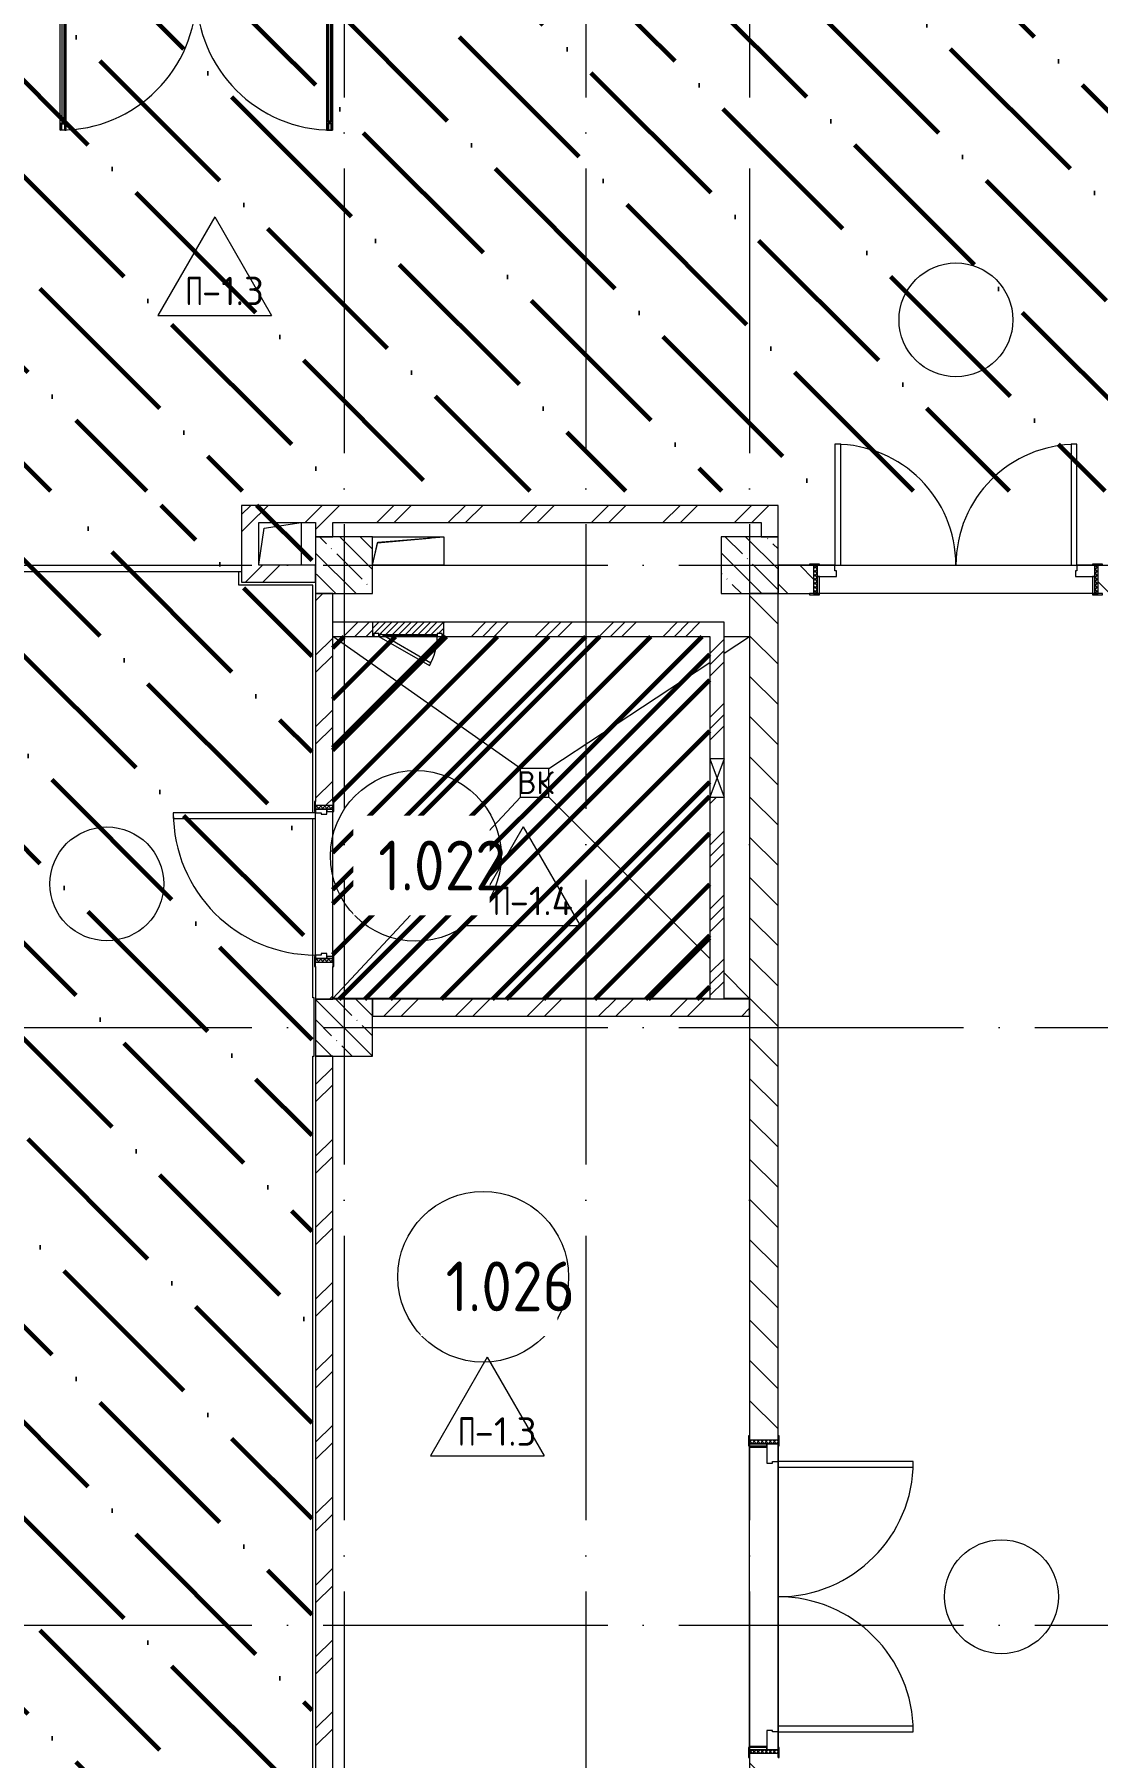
# Model space of a CAD drawing. Header units: millimetres. Extents: x -68946 to 288321, y -402657 to 324925.
# Drawn here: x 90212 to 97683, y 27395 to 39505 of the extents above; entities that cross this region are included whole.
import ezdxf

# ---------------------------------------------------------------- set-up
doc = ezdxf.new("R2010")
doc.units = ezdxf.units.MM
doc.linetypes.add('ADSK_Линия сетки', pattern=[2500, 2000, -250, 0, -250])
for name, color, linetype, lineweight in [('3.4) ПТ-11       4 вып', 150, 'Continuous', 60), ('3.4) ПТ-2.15    4 вып', 200, 'Continuous', 60), ('4.4) Обесп. ЧНП-8 4 вып', 152, 'Continuous', 60), ('A-AREA-____-IDEN', 250, 'Continuous', 9), ('A-DETL-GENF-OTLN', 250, 'Continuous', 5), ('A-DOOR-____-IDEN', 31, 'Continuous', 9), ('A-DOOR-____-MCUT', 250, 'Continuous', 5), ('A-DOOR-____-OTLN', 250, 'Continuous', 5), ('A-DOOR-FRAM-MCUT', 31, 'Continuous', 5), ('A-DOOR-FRAM-OTLN', 31, 'Continuous', 5), ('A-FLOR-____-IDEN', 11, 'Continuous', 9), ('A-FLOR-____-OTLN', 192, 'Continuous', 9), ('A-GENM-____-MCUT', 250, 'Continuous', 25), ('A-GENM-____-OTLN', 250, 'Continuous', 9), ('A-GLAZ-____-OTLN', 250, 'Continuous', 5), ('A-GLAZ-CURT-MCUT', 52, 'Continuous', 9), ('A-GLAZ-CURT-OTLN', 52, 'Continuous', 5), ('A-WALL-____-MCUT', 250, 'Continuous', 13), ('A-WALL-____-PATT', 250, 'Continuous', 13), ('G-____-____-TEXT', 250, 'Continuous', 9), ('I-WALL-____-OTLN', 250, 'Continuous', 9), ('S-COLS-____-MCUT', 250, 'Continuous', 25), ('S-COLS-____-OTLN', 250, 'Continuous', 9), ('S-GRID-____-OTLN', 250, 'Continuous', 9)]:
    doc.layers.add(name, color=color, linetype=linetype, lineweight=lineweight)
doc.styles.add('ISOCPEUR_1', font='isocpeur.ttf', dxfattribs={"width": 0.9, "height": 250})
doc.styles.add('ISOCPEUR_2', font='isocpeur.ttf', dxfattribs={"height": 160})
doc.styles.add('ISOCPEUR_4', font='isocpeur.ttf', dxfattribs={"height": 300})
pattern_1 = [(135, (12287.91, -0.0006), (-141.42136, -141.42136), [])]
pattern_2 = [(45, (12287.9, -0.0006), (-251.4472, 251.4472), []), (45, (12287.9, 381), (-251.4472, 251.4472), [])]
pattern_3 = [(45, (12287.9, -0.0006), (-224.5064, 224.5064), []), (45, (12367.3, -0.0006), (0, 449.0128), []), (45, (12208.54, -0.0006), (0, 449.0128), [])]
pattern_4 = [(135, (12287.91, -0.0006), (-142.5612, -142.5612), []), (135, (12430.48, -0.0006), (-142.5612, -142.5612), [252.016, -50.403, 3.353, -47.05])]

# ---------------------------------------------------------------- blocks, each defined once
blk = doc.blocks.new('Дверь_СКБ_2Ст_Внутренняя1 - Н_ВВ-14_2200x2600h_Инвентарные-42571459-АР1_Маркировочный план 1 этажа С2и3')
at = {"layer": 'A-DOOR-____-OTLN'}
h = blk.add_hatch(dxfattribs=at)
h.set_pattern_fill('FP_6', color=256, style=0, pattern_type=2)
h.set_pattern_definition([(135, (1201.41, 164.685), (-14.1421, -14.1421), []), (225, (1201.41, 164.685), (14.1421, -14.1421), [])])
h.paths.add_polyline_path([(1112.5, 20), (1112.5, 100), (1087.5, 100), (1087.5, -100), (1112.5, -100)])
at = {"layer": 'A-DOOR-FRAM-OTLN'}
h = blk.add_hatch(dxfattribs=at)
h.set_pattern_fill('FP_7', color=256, style=0, pattern_type=2)
h.set_pattern_definition([(45, (-921.384, 164.685), (-14.1421, 14.1421), []), (135, (-921.384, 164.685), (-14.1421, -14.1421), [])])
h.paths.add_polyline_path([(-1062.5, 20), (-1062.5, 100), (-1087.5, 100), (-1087.5, -100), (-1062.5, -100)])
at = {"layer": 'A-DOOR-____-MCUT'}
for p, q in [((-937.5, 1050), (-937.5, 100)), ((-897.5, 1050), (-937.5, 1050)), ((-897.5, 100), (-897.5, 1050)), ((962.5, 1050), (922.5, 1050)), ((922.5, 1050), (922.5, 100)), ((962.5, 100), (962.5, 1050)), ((-937.5, 100), (-897.5, 100)), ((922.5, 100), (962.5, 100))]:
    blk.add_line(p, q, dxfattribs=at)
at = {"layer": 'A-DOOR-____-OTLN'}
for centre, start, end in [((-937.5, 100), 0, 90), ((962.5, 100), 90, 180)]:
    blk.add_arc(centre, 950, start, end, dxfattribs=at)
at = {"layer": 'A-DOOR-FRAM-MCUT'}
for p, q in [((-1047.5, 108), (-1117.5, 108)), ((-1117.5, 108), (-1117.5, 100)), ((-1117.5, 100), (-1047.5, 100)), ((-1062.5, 100), (-1087.5, 100)), ((-1087.5, 100), (-1087.5, -100)), ((-937.5, 100), (-1062.5, 100)), ((-1062.5, 100), (-1062.5, 20)), ((-1062.5, -100), (-1062.5, 100)), ((-1047.5, 100), (-1062.5, 100)), ((-1062.5, 100), (-1062.5, 99)), ((-1062.5, 99), (-1047.5, 99)), ((-1062.5, 20), (-927.5, 20)), ((-1047.5, 20), (-1062.5, 20)), ((-1062.5, 20), (-1062.5, -100)), ((-1047.5, 100), (-1047.5, 108)), ((-1047.5, 99), (-1047.5, 100)), ((-1047.5, -100), (-1047.5, 20)), ((-937.5, 60), (-937.5, 100)), ((-927.5, 60), (-937.5, 60)), ((-927.5, 20), (-927.5, 60)), ((962.5, 60), (952.5, 60)), ((952.5, 60), (952.5, 20)), ((952.5, 20), (1087.5, 20)), ((962.5, 100), (962.5, 60)), ((1087.5, 100), (962.5, 100)), ((1142.5, 108), (1072.5, 108)), ((1072.5, 108), (1072.5, 100)), ((1087.5, 100), (1072.5, 100)), ((1072.5, 100), (1072.5, 99)), ((1072.5, 100), (1142.5, 100)), ((1072.5, 99), (1087.5, 99)), ((1087.5, 20), (1072.5, 20)), ((1072.5, 20), (1072.5, -100)), ((1087.5, 20), (1087.5, 100)), ((1112.5, 100), (1087.5, 100)), ((1087.5, 100), (1087.5, -100)), ((1087.5, 99), (1087.5, 100)), ((1087.5, -100), (1087.5, 20)), ((1112.5, -100), (1112.5, 100)), ((1142.5, 100), (1142.5, 108)), ((-1047.5, -100), (-1117.5, -100)), ((-1117.5, -100), (-1117.5, -108)), ((-1117.5, -108), (-1047.5, -108)), ((-1087.5, -100), (-1062.5, -100)), ((-1062.5, -100), (-1047.5, -100)), ((-1047.5, -108), (-1047.5, -100)), ((1072.5, -100), (1087.5, -100)), ((1142.5, -100), (1072.5, -100)), ((1072.5, -100), (1072.5, -108)), ((1072.5, -108), (1142.5, -108)), ((1087.5, -100), (1112.5, -100)), ((1142.5, -108), (1142.5, -100))]:
    blk.add_line(p, q, dxfattribs=at)
blk = doc.blocks.new('Дверь_СКБ_1Ст_Внутренняя - Д-5л_1100x2100h_С_У МГН-41919549-АР1_Маркировочный план 1 этажа С2и3')
at = {"layer": 'A-DOOR-____-OTLN'}
h = blk.add_hatch(dxfattribs=at)
h.set_pattern_fill('FP_12', color=256, style=0, pattern_type=2)
h.set_pattern_definition([(135, (1751.41, 124.685), (-14.14214, -14.14214), []), (225, (1751.41, 124.685), (14.14214, -14.14214), [])])
h.paths.add_polyline_path([(537.5, -60), (562.5, -60), (562.5, 60), (537.5, 60)])
at = {"layer": 'A-DOOR-FRAM-OTLN'}
h = blk.add_hatch(dxfattribs=at)
h.set_pattern_fill('FP_13', color=256, style=0, pattern_type=2)
h.set_pattern_definition([(45, (-371.384, 124.685), (-14.1421, 14.1421), []), (135, (-371.384, 124.685), (-14.1421, -14.1421), [])])
h.paths.add_polyline_path([(-537.5, -60), (-537.5, -60), (-512.5, -60), (-512.5, 60), (-537.5, 60)])
at = {"layer": 'A-DOOR-____-MCUT'}
for p, q in [((512.5, 1060), (472.5, 1060)), ((472.5, 1060), (472.5, 60)), ((512.5, 60), (512.5, 1060)), ((472.5, 60), (512.5, 60))]:
    blk.add_line(p, q, dxfattribs=at)
at = {"layer": 'A-DOOR-____-OTLN'}
blk.add_arc((512.5, 60), 1000, 90, 180, dxfattribs=at)
at = {"layer": 'A-DOOR-FRAM-MCUT'}
for p, q in [((-497.5, 68), (-567.5, 68)), ((-567.5, 68), (-567.5, 60)), ((-567.5, 60), (-497.5, 60)), ((-512.5, 60), (-537.5, 60)), ((-537.5, 60), (-537.5, -60)), ((-487.5, 60), (-512.5, 60)), ((-512.5, 60), (-512.5, -20)), ((-512.5, -60), (-512.5, 60)), ((-497.5, 60), (-512.5, 60)), ((-512.5, 60), (-512.5, 59)), ((-512.5, 59), (-497.5, 59)), ((-497.5, 60), (-497.5, 68)), ((-497.5, 59), (-497.5, 60)), ((-487.5, 20), (-487.5, 60)), ((-477.5, 20), (-487.5, 20)), ((-477.5, -20), (-477.5, 20)), ((512.5, 20), (502.5, 20)), ((502.5, 20), (502.5, -20)), ((512.5, 60), (512.5, 20)), ((537.5, 60), (512.5, 60)), ((592.5, 68), (522.5, 68)), ((522.5, 68), (522.5, 60)), ((537.5, 60), (522.5, 60)), ((522.5, 60), (522.5, 59)), ((522.5, 60), (592.5, 60)), ((522.5, 59), (537.5, 59)), ((537.5, -20), (537.5, 60)), ((562.5, 60), (537.5, 60)), ((537.5, 60), (537.5, -60)), ((537.5, 59), (537.5, 60)), ((562.5, -60), (562.5, 60)), ((592.5, 60), (592.5, 68)), ((-497.5, -60), (-567.5, -60)), ((-567.5, -60), (-567.5, -68)), ((-567.5, -68), (-497.5, -68)), ((-537.5, -60), (-512.5, -60)), ((-512.5, -20), (-477.5, -20)), ((-497.5, -20), (-512.5, -20)), ((-512.5, -20), (-512.5, -60)), ((-512.5, -60), (-497.5, -60)), ((-497.5, -60), (-497.5, -20)), ((-497.5, -68), (-497.5, -60)), ((502.5, -20), (537.5, -20)), ((537.5, -20), (522.5, -20)), ((522.5, -20), (522.5, -60)), ((522.5, -60), (537.5, -60)), ((592.5, -60), (522.5, -60)), ((522.5, -60), (522.5, -68)), ((522.5, -68), (592.5, -68)), ((537.5, -60), (537.5, -20)), ((537.5, -60), (562.5, -60)), ((592.5, -68), (592.5, -60))]:
    blk.add_line(p, q, dxfattribs=at)
blk = doc.blocks.new('DRS_ДПУраспашная_2Ст_Прямоугольная - Н_ДО_1420х2400h 3-37168225-АР1_Маркировочный план 1 этажа С2и3')
at = {"layer": 'A-DOOR-____-MCUT'}
for p, q in [((-957, -60), (-917, -60)), ((-957, -977), (-957, -60)), ((-917, -60), (-917, -977)), ((917, -60), (957, -60)), ((917, -977), (917, -60)), ((957, -60), (957, -977)), ((-917, -977), (-957, -977)), ((957, -977), (917, -977))]:
    blk.add_line(p, q, dxfattribs=at)
at = {"layer": 'A-DOOR-____-OTLN'}
for p, q in [((-999, -20), (-978, -20)), ((-999, -20), (-999, -44)), ((-982, -51), (-999, -44)), ((-979, -54), (-972, -91)), ((-978, -29), (-978, -20)), ((-957, -91), (-972, -91)), ((-963, -45), (-963, -64)), ((-957, -106), (-957, -60)), ((-957, -60), (-917, -60)), ((-917, -106), (-957, -106)), ((-956, -104), (-956, -62)), ((-956, -62), (-948, -62)), ((-948, -104), (-956, -104)), ((-948, -62), (-948, -104)), ((-925, -113), (-947, -113)), ((-947, -113), (-947, -924)), ((-946, -104), (-946, -62)), ((-946, -62), (-927, -62)), ((-927, -104), (-946, -104)), ((-943, -924), (-943, -113)), ((-929, -924), (-929, -113)), ((-927, -62), (-927, -104)), ((-925, -104), (-925, -62)), ((-925, -62), (-919, -62)), ((-919, -104), (-925, -104)), ((-925, -924), (-925, -113)), ((-919, -62), (-919, -104)), ((-917, -60), (-917, -106)), ((917, -60), (917, -106)), ((957, -60), (917, -60)), ((917, -106), (957, -106)), ((919, -62), (919, -104)), ((925, -62), (919, -62)), ((919, -104), (925, -104)), ((925, -104), (925, -62)), ((925, -924), (925, -113)), ((925, -113), (947, -113)), ((927, -62), (927, -104)), ((946, -62), (927, -62)), ((927, -104), (946, -104)), ((929, -924), (929, -113)), ((943, -924), (943, -113)), ((946, -104), (946, -62)), ((947, -113), (947, -924)), ((956, -62), (948, -62)), ((948, -62), (948, -104)), ((948, -104), (956, -104)), ((956, -104), (956, -62)), ((957, -106), (957, -60)), ((957, -91), (972, -91)), ((963, -45), (963, -64)), ((979, -54), (972, -91)), ((978, -29), (978, -20)), ((999, -20), (978, -20)), ((982, -51), (999, -44)), ((999, -20), (999, -44)), ((-943, -123), (-929, -123)), ((943, -123), (929, -123)), ((-917, -931), (-957, -931)), ((-957, -977), (-957, -931)), ((-956, -976), (-956, -933)), ((-956, -933), (-948, -933)), ((-948, -933), (-948, -976)), ((-947, -924), (-925, -924)), ((-946, -976), (-946, -933)), ((-946, -933), (-927, -933)), ((-943, -914), (-929, -914)), ((-927, -933), (-927, -976)), ((-925, -933), (-925, -976)), ((-919, -933), (-925, -933)), ((-919, -976), (-919, -933)), ((-917, -931), (-917, -977)), ((917, -931), (957, -931)), ((917, -931), (917, -977)), ((919, -976), (919, -933)), ((919, -933), (925, -933)), ((947, -924), (925, -924)), ((925, -933), (925, -976)), ((927, -933), (927, -976)), ((946, -933), (927, -933)), ((943, -914), (929, -914)), ((946, -976), (946, -933)), ((956, -933), (948, -933)), ((948, -933), (948, -976)), ((956, -976), (956, -933)), ((957, -977), (957, -931)), ((-917, -977), (-957, -977)), ((-948, -976), (-956, -976)), ((-927, -976), (-946, -976)), ((-925, -976), (-919, -976)), ((917, -977), (957, -977)), ((925, -976), (919, -976)), ((927, -976), (946, -976)), ((948, -976), (956, -976))]:
    blk.add_line(p, q, dxfattribs=at)
for centre, radius, start, end in [((-973, -45), 10.5, 215.318, 90), ((-973, -29), 5.18, 180, 270), ((-957, -64), 5.18, 180, 270.1088), ((-957, -20), 957, 270, 0), ((957, -20), 957, 180, 270), ((957, -64), 5.18, 269.8912, 360), ((973, -45), 10.5, 90, 324.682), ((973, -29), 5.18, 270, 0)]:
    blk.add_arc(centre, radius, start, end, dxfattribs=at)
at = {"layer": 'A-GLAZ-CURT-MCUT', "lineweight": 5}
for p, q in [((-957, 20), (-1022, 20)), ((-1022, 20), (-1022, -20)), ((-957, -20), (-957, 20)), ((1022, 20), (957, 20)), ((957, 20), (957, -20)), ((1022, -20), (1022, 20)), ((-1022, -20), (-957, -20)), ((957, -20), (1022, -20))]:
    blk.add_line(p, q, dxfattribs=at)
blk = doc.blocks.new('_Wn_-As_OpeningMEP_floor__Rectangular - _Wn_-As_OpeningMEP_floor__Rectangular-34704353-АР1_Маркировочный план 1 этажа С2и3')
at = {"layer": 'A-DETL-GENF-OTLN', "lineweight": 5}
for p, q in [((-149, -95), (-110, 160)), ((-110, 160), (149, 200))]:
    blk.add_line(p, q, dxfattribs=at)
blk = doc.blocks.new('_Wn_-As_OpeningMEP_floor__Rectangular - _Wn_-As_OpeningMEP_floor__Rectangular-36633916-АР1_Маркировочный план 1 этажа С2и3')
at = {"layer": 'A-DETL-GENF-OTLN', "lineweight": 5}
for p, q in [((-212, 112), (250, 150)), ((-250, -50), (-212, 112))]:
    blk.add_line(p, q, dxfattribs=at)
blk = doc.blocks.new('Дверь_СКБ_2Ст_Внутренняя1 - Н_ВВ-4_1_2000x2600h_Фрамуга сверху-V115-АР1_Маркировочный план 1 этажа С2и3')
at = {"layer": 'A-DOOR-____-OTLN'}
h = blk.add_hatch(dxfattribs=at)
h.set_pattern_fill('FP_17', color=256, style=0, pattern_type=2)
h.set_pattern_definition([(135, (1301.41, 164.685), (-14.1421, -14.1421), []), (225, (1301.41, 164.685), (14.1421, -14.1421), [])])
h.paths.add_polyline_path([(1012.5, -100), (1012.5, 100), (987.5, 100), (987.5, -100)])
at = {"layer": 'A-DOOR-FRAM-OTLN'}
h = blk.add_hatch(dxfattribs=at)
h.set_pattern_fill('FP_18', color=256, style=0, pattern_type=2)
h.set_pattern_definition([(45, (-821.384, 164.685), (-14.1421, 14.1421), []), (135, (-821.384, 164.685), (-14.1421, -14.1421), [])])
h.paths.add_polyline_path([(-987.5, -100), (-962.5, -100), (-962.5, 100), (-987.5, 100), (-987.5, 20)])
at = {"layer": 'A-DOOR-____-MCUT'}
for p, q in [((-837.5, 950), (-837.5, 100)), ((-797.5, 950), (-837.5, 950)), ((-797.5, 100), (-797.5, 950)), ((862.5, 950), (822.5, 950)), ((822.5, 950), (822.5, 100)), ((862.5, 100), (862.5, 950)), ((-837.5, 100), (-797.5, 100)), ((822.5, 100), (862.5, 100))]:
    blk.add_line(p, q, dxfattribs=at)
at = {"layer": 'A-DOOR-____-OTLN'}
for centre, start, end in [((-837.5, 100), 0, 90), ((862.5, 100), 90, 180)]:
    blk.add_arc(centre, 850, start, end, dxfattribs=at)
at = {"layer": 'A-DOOR-FRAM-MCUT'}
for p, q in [((-947.5, 108), (-1017.5, 108)), ((-1017.5, 108), (-1017.5, 100)), ((-1017.5, 100), (-947.5, 100)), ((-962.5, 100), (-987.5, 100)), ((-987.5, 100), (-987.5, -100)), ((-837.5, 100), (-962.5, 100)), ((-962.5, 100), (-962.5, 20)), ((-962.5, -100), (-962.5, 100)), ((-947.5, 100), (-962.5, 100)), ((-962.5, 100), (-962.5, 99)), ((-962.5, 99), (-947.5, 99)), ((-962.5, 20), (-827.5, 20)), ((-947.5, 20), (-962.5, 20)), ((-962.5, 20), (-962.5, -100)), ((-947.5, 100), (-947.5, 108)), ((-947.5, 99), (-947.5, 100)), ((-947.5, -100), (-947.5, 20)), ((-837.5, 60), (-837.5, 100)), ((-827.5, 60), (-837.5, 60)), ((-827.5, 20), (-827.5, 60)), ((862.5, 60), (852.5, 60)), ((852.5, 60), (852.5, 20)), ((852.5, 20), (987.5, 20)), ((862.5, 100), (862.5, 60)), ((987.5, 100), (862.5, 100)), ((1042.5, 108), (972.5, 108)), ((972.5, 108), (972.5, 100)), ((987.5, 100), (972.5, 100)), ((972.5, 100), (972.5, 99)), ((972.5, 100), (1042.5, 100)), ((972.5, 99), (987.5, 99)), ((987.5, 20), (972.5, 20)), ((972.5, 20), (972.5, -100)), ((987.5, 20), (987.5, 100)), ((1012.5, 100), (987.5, 100)), ((987.5, 100), (987.5, -100)), ((987.5, 99), (987.5, 100)), ((987.5, -100), (987.5, 20)), ((1012.5, -100), (1012.5, 100)), ((1042.5, 100), (1042.5, 108)), ((-947.5, -100), (-1017.5, -100)), ((-1017.5, -100), (-1017.5, -108)), ((-1017.5, -108), (-947.5, -108)), ((-987.5, -100), (-962.5, -100)), ((-962.5, -100), (-947.5, -100)), ((-947.5, -108), (-947.5, -100)), ((972.5, -100), (987.5, -100)), ((1042.5, -100), (972.5, -100)), ((972.5, -100), (972.5, -108)), ((972.5, -108), (1042.5, -108)), ((987.5, -100), (1012.5, -100)), ((1042.5, -108), (1042.5, -100))]:
    blk.add_line(p, q, dxfattribs=at)
blk = doc.blocks.new('_Wn_-As_OpeningMEP_floor__Rectangular - _Wn_-As_OpeningMEP_floor__Rectangular-37166392-АР1_Маркировочный план 1 этажа С2и3')
at = {"layer": 'A-DETL-GENF-OTLN', "lineweight": 5}
for p, q in [((-166, 111), (200, 145)), ((-200, -45), (-166, 111))]:
    blk.add_line(p, q, dxfattribs=at)
blk = doc.blocks.new('_Wn_-As_OpeningMEP_wall__Rectangular - _Wn_-As_OpeningMEP_wall__Rectangular-41748948-АР1_Маркировочный план 1 этажа С2и3')
at = {"layer": 'A-DETL-GENF-OTLN', "lineweight": 5}
for p, q in [((135, -50), (-135, 50)), ((135, 50), (-135, -50)), ((-135, 50), (-135, -50)), ((135, 50), (-135, 50)), ((-135, 50), (-135, -50)), ((135, -50), (135, 50)), ((135, -50), (135, 50)), ((-135, -50), (135, -50))]:
    blk.add_line(p, q, dxfattribs=at)
blk = doc.blocks.new('АР_Люк - ЛРС_ВК_500х400_наружный_NCS S 1000-N-42722041-АР1_Маркировочный план 1 этажа С2и3')
at = {"layer": 'A-DOOR-____-OTLN'}
h = blk.add_hatch(dxfattribs=at)
h.set_pattern_fill('FP_148', color=256, style=0, pattern_type=2)
h.set_pattern_definition([(45, (125, 0), (-22.6274, 22.6274), [])])
h.paths.add_polyline_path([(-125, 50), (-125, -50), (375, -50), (375, 50), (365, 50), (365, 30), (330, 30), (330, 50), (320, 33), (290, 50), (-80, 50), (-80, 30), (-115, 30), (-115, 50), (-120, 50)])
at = {"layer": 'A-DETL-GENF-OTLN', "lineweight": 5}
for p, q in [((375, 50), (-125, 50)), ((-125, 50), (-125, -50)), ((375, -50), (375, 50)), ((-125, -50), (375, -50))]:
    blk.add_line(p, q, dxfattribs=at)
at = {"layer": 'A-DOOR-____-MCUT', "lineweight": 5}
for p, q in [((-25, 255), (-35, 238)), ((330, 50), (-25, 255)), ((-35, 238), (320, 33)), ((-80, 50), (-115, 50)), ((-115, 50), (-115, 30)), ((-115, 30), (-80, 30)), ((-80, 30), (-80, 50)), ((320, 33), (330, 50)), ((365, 50), (330, 50)), ((330, 50), (330, 30)), ((330, 30), (365, 30)), ((365, 30), (365, 50))]:
    blk.add_line(p, q, dxfattribs=at)
blk.add_arc((330, 50), 410, 150, 180, dxfattribs=at)
at = {"layer": 'A-DOOR-____-OTLN'}
blk.add_line((330, 50), (-25, 255), dxfattribs=at)
blk = doc.blocks.new('ASML_АР_Отделка Люка - ВО Отделка люков_Грунтовка 0_Шпатлевка 0_Окраска 0_0-42722003-АР1_Маркировочный план 1 этажа С2и3')
at = {"layer": 'A-GENM-____-MCUT', "lineweight": 5}
for p, q in [((-240, 3), (-250, 3)), ((-250, 3), (-250, 0)), ((177, 3), (-205, 3)), ((205, 3), (201, 3)), ((250, 3), (240, 3)), ((250, 0), (250, 3)), ((-250, 0), (-240, 0)), ((-205, 0), (182, 0)), ((199, 0), (205, 0)), ((240, 0), (250, 0))]:
    blk.add_line(p, q, dxfattribs=at)
blk = doc.blocks.new('AAR_СКБ_Марка_Помещения_мал - Номер-28977439-АР1_Маркировочный план 1 этажа С2и3')
at = {"layer": 'A-AREA-____-IDEN'}
blk.add_circle((-0.028, 0), 3, dxfattribs=at)
blk = doc.blocks.new('AAR_СКБ_Марка_Перекрытия - Марка пола-17325028-АР1_Маркировочный план 1 этажа С2и3')
at = {"layer": 'A-FLOR-____-IDEN'}
for p, q in [((0, 6.93), (-4, 0)), ((0, 6.93), (4, 0)), ((-4, 0), (4, 0))]:
    blk.add_line(p, q, dxfattribs=at)
blk = doc.blocks.new('ADSK_Марка_Дверь - Типоразмер_ADSK_Марка-30565456-АР1_Маркировочный план 1 этажа С2и3')
at = {"layer": 'A-DOOR-____-IDEN'}
blk.add_circle((0, 0), 4, dxfattribs=at)

msp = doc.modelspace()

# ---------------------------------------------------------------- hatches: boundary and pattern name
at = {"layer": '3.4) ПТ-11       4 вып'}
h = msp.add_hatch(dxfattribs=at)
h.set_pattern_fill('ANSI31', color=256, scale=222)
h.paths.add_polyline_path([(94957.8602, 35274.9403), (92307.8919, 35274.9403), (92307.8919, 32724.9994), (94957.8602, 32724.9994)])
at = {"layer": '3.4) ПТ-2.15    4 вып'}
h = msp.add_hatch(dxfattribs=at)
h.set_pattern_fill('ANSI36', color=256, scale=150, angle=90)
h.paths.add_polyline_path([(86211.9138, 45704.9403), (81987.8919, 45704.9403), (81987.8919, 35774.9403), (86211.9138, 35774.9403), (86211.9138, 36294.9994), (99787.9138, 36294.9994), (99787.9138, 39775.023), (86211.9138, 39775.023)])
h = msp.add_hatch(dxfattribs=at)
h.set_pattern_fill('ANSI36', color=256, scale=150, angle=90)
h.paths.add_polyline_path([(92162.8919, 36194.9403), (87287.8919, 36194.9403), (87287.8919, 26225), (92162.8919, 26225)])
at = {"layer": '4.4) Обесп. ЧНП-8 4 вып'}
h = msp.add_hatch(dxfattribs=at)
h.set_pattern_fill('ANSI31', color=256, scale=80)
h.paths.add_polyline_path([(94957.8602, 35274.9403), (92307.8919, 35274.9403), (92307.8919, 32724.9994), (94957.8602, 32724.9994)])
at = {"layer": 'A-WALL-____-PATT', "lineweight": 15, "true_color": 0x000000}
h = msp.add_hatch(dxfattribs=at)
h.set_pattern_fill('FP_4', color=18, style=0, pattern_type=2)
h.set_pattern_definition(pattern_2)
h.paths.add_polyline_path([(91787.4671, 35774.9994), (91788.2169, 35775.055), (91787.4044, 36194.9403), (91668.2169, 36194.9403), (91668.2169, 35774.9994), (91787.3812, 35774.9994)])
h = msp.add_hatch(dxfattribs=at)
h.set_pattern_fill('FP_4', color=18, style=0, pattern_type=2)
h.set_pattern_definition(pattern_2)
h.paths.add_polyline_path([(92187.8919, 36074.9403), (95437.8919, 36074.9403), (95437.8919, 36194.9403), (91788.2169, 36194.9403), (91788.2169, 36074.9403), (92102.4758, 36074.9403)])
h = msp.add_hatch(dxfattribs=at)
h.set_pattern_fill('FP_4', color=18, style=0, pattern_type=2)
h.set_pattern_definition(pattern_2)
h.paths.add_polyline_path([(92307.8919, 26625), (92307.8915, 26625.0216), (92307.87, 32324.9994), (92187.8919, 32324.9994), (92187.8919, 26625), (92307.87, 26625)])
h.paths.add_polyline_path([(92307.87, 32724.9994), (92307.8919, 32724.9994), (92307.87, 32985), (92187.8919, 32985), (92187.8919, 32724.9994)])
h.paths.add_polyline_path([(92187.8919, 34085), (92307.8919, 34085), (92307.8919, 35574.9994), (92187.8919, 35574.9994), (92187.8919, 34115)])
h.paths.add_polyline_path([(92307.8919, 35974.9994), (92307.8919, 36074.9403), (92187.8919, 36074.9403), (92187.8919, 35974.9994)])
h = msp.add_hatch(dxfattribs=at)
h.set_pattern_fill('FP_4', color=18, style=0, pattern_type=2)
h.set_pattern_definition(pattern_2)
h.paths.add_polyline_path([(92102.4758, 35654.9994), (92187.8919, 35654.9994), (92187.8919, 35774.9994), (91668.2169, 35774.9994), (91668.2169, 35654.9994), (91922.9873, 35654.9994)])
h = msp.add_hatch(dxfattribs=at)
h.set_pattern_fill('FP_2', color=18, style=0, pattern_type=2)
h.set_pattern_definition(pattern_1)
h.paths.add_polyline_path([(112185.9827, 35575), (113447.9138, 35575), (113447.9138, 35775), (111458.0332, 35775), (111458.0332, 35575), (111813.3769, 35575)])
h.paths.add_polyline_path([(109428.0332, 35575), (109458.0318, 35575), (109458.0332, 35775), (109187.8919, 35775), (109187.8919, 35575), (109287.4661, 35575)])
h.paths.add_polyline_path([(105040.0788, 35575), (108787.8919, 35575), (108787.8919, 35775), (105037.8919, 35774.8832), (105037.9138, 35575)])
h.paths.add_polyline_path([(101671.1643, 35575), (104637.8919, 35575), (104637.8919, 35775), (101137.8919, 35775), (101137.8919, 35575)])
h.paths.add_polyline_path([(98937.2533, 35575), (100737.8919, 35575), (100737.8919, 35775), (97687.8919, 35775), (97687.8919, 35575), (98549.0724, 35575)])
h.paths.add_polyline_path([(95657.8919, 35575), (95687.8919, 35575), (95687.8919, 35775), (95437.8919, 35775), (95437.8919, 35575)])
h = msp.add_hatch(dxfattribs=at)
h.set_pattern_fill('FP_2', color=18, style=0, pattern_type=2)
h.set_pattern_definition(pattern_1)
h.paths.add_polyline_path([(95437.8919, 26624.9994), (95437.8919, 27424.9994), (95237.8919, 27424.9994), (95237.8919, 26624.9994)])
h.paths.add_polyline_path([(95237.8919, 29624.9994), (95437.8919, 29624.9994), (95437.8919, 35574.9994), (95237.8919, 35574.9994), (95237.8919, 29654.9994)])
h = msp.add_hatch(dxfattribs=at)
h.set_pattern_fill('FP_5', color=18, style=0, pattern_type=2)
h.set_pattern_definition(pattern_3)
h.paths.add_polyline_path([(94957.8602, 35274.9403), (95057.8602, 35274.9403), (95057.8602, 35374.9403), (93087.8919, 35374.9403), (93087.9138, 35274.9403), (93827.9925, 35274.9403)])
h.paths.add_polyline_path([(92587.8919, 35274.9403), (92587.8919, 35374.9403), (92307.8919, 35374.9403), (92307.8919, 35274.9403), (92560.1442, 35274.9403)])
h = msp.add_hatch(dxfattribs=at)
h.set_pattern_fill('FP_5', color=18, style=0, pattern_type=2)
h.set_pattern_definition(pattern_3)
h.paths.add_polyline_path([(95057.8602, 32724.9994), (95057.8602, 34144.9994), (94957.8602, 34144.9994), (94957.8602, 32724.9994)])
h.paths.add_polyline_path([(94957.8602, 34414.9994), (95057.8602, 34414.9994), (95057.8602, 35274.9403), (94957.8602, 35274.9403), (94957.8602, 34594.6615)])
h = msp.add_hatch(dxfattribs=at)
h.set_pattern_fill('FP_4', color=18, style=0, pattern_type=2)
h.set_pattern_definition(pattern_2)
h.paths.add_polyline_path([(92587.8919, 32604.9994), (95237.881, 32604.9994), (95237.881, 32724.9994), (92587.8919, 32724.9994)])
at = {"layer": 'S-COLS-____-OTLN', "lineweight": 5, "true_color": 0x000000}
h = msp.add_hatch(dxfattribs=at)
h.set_pattern_fill('FP_1', color=18, style=0, pattern_type=2)
h.set_pattern_definition(pattern_4)
h.paths.add_polyline_path([(92187.8919, 35574.9994), (92587.8919, 35574.9994), (92587.8919, 35974.9994), (92187.8919, 35974.9346), (92187.8919, 35654.9994)])
h = msp.add_hatch(dxfattribs=at)
h.set_pattern_fill('FP_1', color=18, style=0, pattern_type=2)
h.set_pattern_definition(pattern_4)
h.paths.add_polyline_path([(95237.8919, 35574.9994), (95437.8919, 35574.9994), (95437.8919, 35974.9994), (95037.8919, 35974.9346), (95037.8919, 35574.9994)])
h = msp.add_hatch(dxfattribs=at)
h.set_pattern_fill('FP_1', color=18, style=0, pattern_type=2)
h.set_pattern_definition(pattern_4)
h.paths.add_polyline_path([(92262.5271, 32324.9994), (92587.8919, 32324.9994), (92587.8919, 32724.9994), (92187.8919, 32724.9994), (92187.8919, 32324.9994)])

# ---------------------------------------------------------------- linework, layer by layer
at = {"layer": 'A-FLOR-____-OTLN', "color": 18, "lineweight": 5, "true_color": 0x000000}
for p, q in [((92087.4044, 36074.9403), (92087.4044, 35775.055)), ((92587.8919, 35974.9346), (93087.9138, 35974.9346)), ((93087.9138, 35974.9346), (93087.9138, 35774.9346)), ((87287.8919, 35729.9994), (91668.2169, 35729.9994)), ((91648.2169, 35634.9994), (91648.2169, 35729.9994)), ((92087.4044, 35775.055), (91788.2169, 35775.055)), ((93087.9138, 35774.9346), (92587.8919, 35774.9346)), ((95877.8919, 35775), (97497.8919, 35775)), ((92167.8919, 35634.9994), (91648.2169, 35634.9994)), ((92167.8919, 34035), (92167.8919, 35634.9994)), ((95057.8602, 35274.9403), (95237.8919, 35274.9403)), ((93627.9925, 34145.2565), (93627.9925, 34345.2565)), ((93827.9925, 34345.2565), (93627.9925, 34345.2565)), ((93827.9925, 34145.2565), (93827.9925, 34345.2565)), ((92307.8919, 33025), (92307.8919, 34045)), ((93627.9925, 34145.2565), (93827.9925, 34145.2565)), ((92167.8919, 32734.9994), (92167.8919, 33995)), ((92177.8919, 32734.9994), (92167.8919, 32734.9994)), ((92177.8919, 32324.9994), (92177.8919, 32734.9994)), ((94957.8602, 32729.4994), (92307.8919, 32729.4994)), ((95237.8919, 32729.4994), (95057.8602, 32729.4994)), ((92167.8919, 26625), (92167.8919, 32324.9994)), ((92167.8919, 32324.9994), (92177.8919, 32324.9994)), ((95237.881, 29574.9994), (95237.881, 29584.9994)), ((95357.8919, 29574.9994), (95237.881, 29574.9994)), ((95437.8919, 27394.9994), (95437.8919, 29654.9994)), ((95237.881, 27464.9994), (95237.881, 27474.9994)), ((95237.881, 27474.9994), (95357.8919, 27474.9994))]:
    msp.add_line(p, q, dxfattribs=at)
at = {"layer": 'A-FLOR-____-OTLN', "color": 18, "true_color": 0x000000}
for p, q in [((93627.9925, 34345.2565), (92307.8919, 35274.9403)), ((95057.8602, 35156.2279), (95237.8919, 35274.9403)), ((93827.9925, 34345.2565), (94957.8602, 35090.2882)), ((92307.8919, 32729.4994), (93627.9925, 34145.2565)), ((93827.9925, 34145.2565), (94957.8602, 33010.6945)), ((95057.8602, 32910.2791), (95237.8919, 32729.4994))]:
    msp.add_line(p, q, dxfattribs=at)
at = {"layer": 'A-WALL-____-MCUT', "color": 18, "lineweight": 15, "true_color": 0x000000}
for p, q in [((95437.8919, 36194.9403), (91668.2169, 36194.9403)), ((91668.2169, 36194.9403), (91668.2169, 35654.9994)), ((95437.8919, 35974.9994), (95437.8919, 36194.9403)), ((91788.2169, 36074.9403), (92187.8919, 36074.9403)), ((91788.2169, 35774.9994), (91788.2169, 36074.9403)), ((92187.8919, 36074.9403), (92187.8919, 35974.9994)), ((92187.8919, 35974.9994), (92307.8919, 35974.9994)), ((92307.8919, 36074.9403), (95317.8919, 36074.9403)), ((92307.8919, 35974.9994), (92307.8919, 36074.9403)), ((95317.8919, 36074.9403), (95317.8919, 35974.9994)), ((95317.8919, 35974.9994), (95437.8919, 35974.9994)), ((92187.8919, 35774.9994), (91788.2169, 35774.9994)), ((92187.8919, 35654.9994), (92187.8919, 35774.9994)), ((95657.8919, 35775), (95437.8919, 35775)), ((95437.8919, 35775), (95437.8919, 35575)), ((91668.2169, 35654.9994), (92187.8919, 35654.9994)), ((92187.8919, 35574.9994), (92187.8919, 34115)), ((92307.8919, 35574.9994), (92187.8919, 35574.9994)), ((92307.8919, 34115), (92307.8919, 35574.9994)), ((95237.8919, 35574.9994), (95237.8919, 29654.9994)), ((95437.8919, 35574.9994), (95237.8919, 35574.9994)), ((95437.8919, 35575), (95657.8919, 35575)), ((95437.8919, 29654.9994), (95437.8919, 35574.9994)), ((95057.8602, 35374.9403), (92307.8919, 35374.9403)), ((95057.8602, 34414.9994), (95057.8602, 35374.9403)), ((92307.8919, 35274.9403), (92597.8919, 35274.9403)), ((92672.8919, 35274.9403), (93042.8919, 35274.9403)), ((93077.8919, 35274.9403), (94957.8602, 35274.9403)), ((94957.8602, 35274.9403), (94957.8602, 34414.9994)), ((94957.8602, 34144.9994), (94957.8602, 32724.9994)), ((95057.8602, 32724.9994), (95057.8602, 34144.9994)), ((92187.8919, 32955), (92187.8919, 32724.9994)), ((92307.8919, 32724.9994), (92307.8919, 32955)), ((92187.8919, 32724.9994), (92307.8919, 32724.9994)), ((95237.881, 32724.9994), (92587.8919, 32724.9994)), ((92587.8919, 32724.9994), (92587.8919, 32604.9994)), ((95237.881, 32604.9994), (95237.881, 32724.9994)), ((92587.8919, 32604.9994), (95237.881, 32604.9994)), ((92187.8919, 32324.9994), (92187.8919, 26625)), ((92307.8919, 32324.9994), (92187.8919, 32324.9994)), ((92307.8919, 26625), (92307.8919, 32324.9994))]:
    msp.add_line(p, q, dxfattribs=at)
at = {"layer": 'I-WALL-____-OTLN', "color": 18, "lineweight": 15, "true_color": 0x000000}
for p, q in [((95877.8919, 35775), (97497.8919, 35775)), ((97647.8919, 35575), (95727.8919, 35575)), ((92187.8919, 33035), (92187.8919, 33995)), ((95237.8919, 27464.9994), (95237.8919, 29584.9994)), ((95437.8919, 29654.9994), (95437.8919, 27394.9994))]:
    msp.add_line(p, q, dxfattribs=at)
at = {"layer": 'S-COLS-____-MCUT', "color": 18, "lineweight": 5, "true_color": 0x000000}
for p, q in [((92187.8919, 35974.9994), (92187.8919, 35574.9994)), ((92587.8919, 35974.9994), (92307.8919, 35974.9994)), ((92587.8919, 35574.9994), (92587.8919, 35974.9994)), ((95437.8919, 35974.9994), (95037.8919, 35974.9994)), ((95037.8919, 35974.9994), (95037.8919, 35574.9994)), ((95437.8919, 35574.9994), (95437.8919, 35974.9994)), ((92307.8919, 35574.9994), (92587.8919, 35574.9994)), ((95037.8919, 35574.9994), (95237.8919, 35574.9994)), ((92187.8919, 32724.9994), (92187.8919, 32324.9994)), ((92587.8919, 32724.9994), (92307.8919, 32724.9994)), ((92587.8919, 32324.9994), (92587.8919, 32604.9994)), ((92307.8919, 32324.9994), (92587.8919, 32324.9994))]:
    msp.add_line(p, q, dxfattribs=at)
at = {"layer": 'S-COLS-____-OTLN', "color": 18, "lineweight": 5, "true_color": 0x000000}
for p, q in [((92307.8919, 35974.9994), (92187.8919, 35974.9994)), ((92187.8919, 35574.9994), (92307.8919, 35574.9994)), ((95237.8919, 35574.9994), (95437.8919, 35574.9994)), ((92307.8919, 32724.9994), (92187.8919, 32724.9994)), ((92587.8919, 32604.9994), (92587.8919, 32724.9994)), ((92187.8919, 32324.9994), (92307.8919, 32324.9994))]:
    msp.add_line(p, q, dxfattribs=at)
at = {"layer": 'S-GRID-____-OTLN', "color": 18, "linetype": 'ADSK_Линия сетки', "true_color": 0x000000}
for p, q in [((92387.9138, 61063.6538), (92387.9138, -2919.5356)), ((94087.9138, 61063.6538), (94087.9138, -2919.5356)), ((95237.9138, 61063.6538), (95237.9138, -2919.5356)), ((77240.3519, 35775), (168626.8279, 35775)), ((77240.3519, 32525), (168626.8279, 32525)), ((77240.3519, 28325), (168626.8279, 28325))]:
    msp.add_line(p, q, dxfattribs=at)

# ---------------------------------------------------------------- block references
at = {"layer": 'A-AREA-____-IDEN', "color": 18, "true_color": 0x000000, "xscale": 200, "yscale": 200, "zscale": 99.99999999999993}
for p in [(92897.4599, 33731.7463), (93370.9958, 30774.0637)]:
    msp.add_blockref('AAR_СКБ_Марка_Помещения_мал - Номер-28977439-АР1_Маркировочный план 1 этажа С2и3', p, dxfattribs=at)
at = {"layer": 'A-DOOR-____-IDEN', "color": 18, "true_color": 0x000000, "xscale": 99.99999999999993, "yscale": 99.99999999999993, "zscale": 99.99999999999993}
for p in [(96687.8919, 37499.0594), (90720.8331, 33535), (97007.8919, 28524.9994)]:
    msp.add_blockref('ADSK_Марка_Дверь - Типоразмер_ADSK_Марка-30565456-АР1_Маркировочный план 1 этажа С2и3', p, dxfattribs=at)
at = {"layer": 'A-DOOR-____-OTLN', "color": 18, "true_color": 0x000000}
msp.add_blockref('Дверь_СКБ_2Ст_Внутренняя1 - Н_ВВ-4_1_2000x2600h_Фрамуга сверху-V115-АР1_Маркировочный план 1 этажа С2и3', (96675.3919, 35675), dxfattribs=at)
for name, p, rotation in [('АР_Люк - ЛРС_ВК_500х400_наружный_NCS S 1000-N-42722041-АР1_Маркировочный план 1 этажа С2и3', (92962.8919, 35324.9403), 180), ('Дверь_СКБ_1Ст_Внутренняя - Д-5л_1100x2100h_С_У МГН-41919549-АР1_Маркировочный план 1 этажа С2и3', (92247.8919, 33522.5), 90), ('Дверь_СКБ_2Ст_Внутренняя1 - Н_ВВ-14_2200x2600h_Инвентарные-42571459-АР1_Маркировочный план 1 этажа С2и3', (95337.8919, 28537.4994), 269.9999999999999)]:
    msp.add_blockref(name, p, dxfattribs=dict(at, rotation=rotation))
at = {"layer": 'A-FLOR-____-IDEN', "color": 18, "true_color": 0x000000, "xscale": 99.99999999999993, "yscale": 99.99999999999993, "zscale": 99.99999999999993}
for p in [(91478.6913, 37530.4871), (93647.5784, 33243.7431), (93394.1747, 29514.9997)]:
    msp.add_blockref('AAR_СКБ_Марка_Перекрытия - Марка пола-17325028-АР1_Маркировочный план 1 этажа С2и3', p, dxfattribs=at)
at = {"layer": 'A-GENM-____-OTLN', "color": 18, "lineweight": 5, "true_color": 0x000000, "rotation": 180}
msp.add_blockref('ASML_АР_Отделка Люка - ВО Отделка люков_Грунтовка 0_Шпатлевка 0_Окраска 0_0-42722003-АР1_Маркировочный план 1 этажа С2и3', (92837.8919, 35284.9403), dxfattribs=at)
at = {"layer": 'A-GLAZ-____-OTLN', "color": 18, "true_color": 0x000000}
for name, p in [('_Wn_-As_OpeningMEP_floor__Rectangular - _Wn_-As_OpeningMEP_floor__Rectangular-34704353-АР1_Маркировочный план 1 этажа С2и3', (91937.4044, 35875.055)), ('_Wn_-As_OpeningMEP_floor__Rectangular - _Wn_-As_OpeningMEP_floor__Rectangular-36633916-АР1_Маркировочный план 1 этажа С2и3', (92837.9029, 35824.9346)), ('_Wn_-As_OpeningMEP_floor__Rectangular - _Wn_-As_OpeningMEP_floor__Rectangular-37166392-АР1_Маркировочный план 1 этажа С2и3', (92787.7724, 35819.9997))]:
    msp.add_blockref(name, p, dxfattribs=at)
at = {"layer": 'A-GLAZ-____-OTLN', "color": 18, "true_color": 0x000000, "rotation": 90}
msp.add_blockref('_Wn_-As_OpeningMEP_wall__Rectangular - _Wn_-As_OpeningMEP_wall__Rectangular-41748948-АР1_Маркировочный план 1 этажа С2и3', (95007.8602, 34279.9994), dxfattribs=at)
at = {"layer": 'A-GLAZ-CURT-OTLN', "color": 18, "true_color": 0x000000}
msp.add_blockref('DRS_ДПУраспашная_2Ст_Прямоугольная - Н_ДО_1420х2400h 3-37168225-АР1_Маркировочный план 1 этажа С2и3', (91350.4029, 39809.3982), dxfattribs=at)

# ---------------------------------------------------------------- texts
at = {"layer": 'A-FLOR-____-IDEN', "color": 18, "true_color": 0x000000, "char_height": 200, "attachment_point": 1, "style": 'ISOCPEUR_2'}
for s, insert, width in [('\\fISOCPEUR|b0|i0|c204|p34|;\\W.7;П', (91273.4564, 37801.8728), 140.295312), ('-1.3', (91389.2116, 37801.8728), 381.60325), ('\\fISOCPEUR|b0|i0|c204|p34|;\\W.7;П', (93435.3434, 33515.1289), 140.295312), ('-1.4', (93551.0987, 33515.1289), 398.438687), ('\\fISOCPEUR|b0|i0|c204|p34|;\\W.7;П', (93188.9398, 29786.3855), 140.295312), ('-1.3', (93304.695, 29786.3855), 381.60325)]:
    msp.add_mtext(s, dxfattribs=dict(at, insert=insert, width=width))
at = {"layer": 'G-____-____-TEXT', "color": 18, "true_color": 0x000000, "insert": (93605.0485, 34326.7004), "char_height": 160, "width": 304.64125, "attachment_point": 1, "style": 'ISOCPEUR_4'}
msp.add_mtext('ВК', dxfattribs=at)

# ---------------------------------------------------------------- next in the draw order: texts
at = {"layer": 'A-AREA-____-IDEN', "color": 18, "true_color": 0x000000, "char_height": 350, "width": 609.2825, "attachment_point": 1, "style": 'ISOCPEUR_1', "bg_fill": 3, "box_fill_scale": 1.5, "bg_fill_color": 256, "bg_fill_transparency": 0}
for s, insert in [('1.022', (92627.9595, 33839.2319)), ('1.026', (93101.4955, 30881.5492))]:
    msp.add_mtext(s, dxfattribs=dict(at, insert=insert))

doc.saveas('drawing.dxf')
